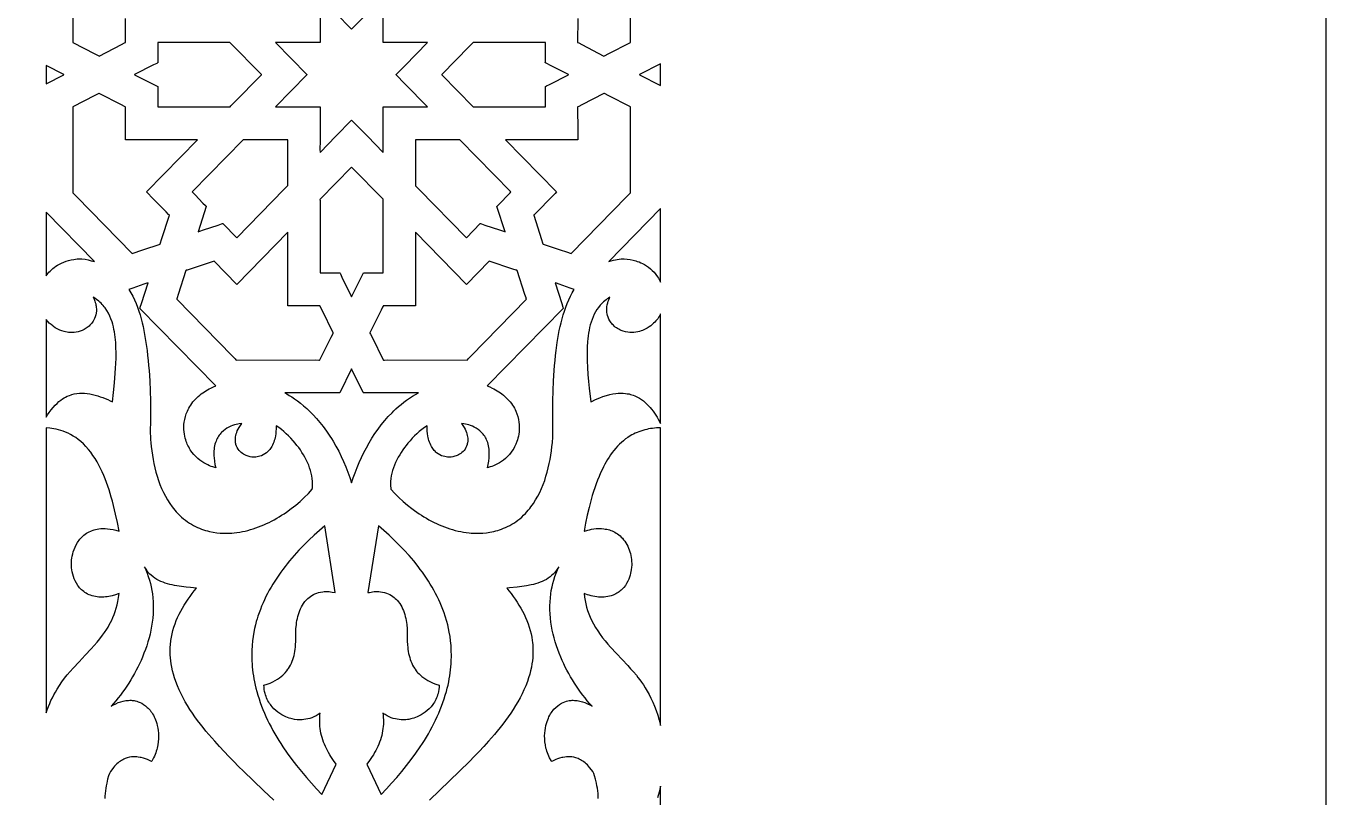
# Model space of a CAD drawing. Extents: x -395 to 395, y -1225 to 1225.
# Drawn here: x 141.1 to 395, y 5.8 to 156.5 of the extents above; entities that cross this region are included whole.
import ezdxf

# ---------------------------------------------------------------- set-up
doc = ezdxf.new("R2010")
doc.units = 0
doc.layers.add('LAYER_1', color=18, linetype='CONTINUOUS')

msp = doc.modelspace()

# ---------------------------------------------------------------- linework, layer by layer
at = {"layer": 'LAYER_1'}
for points in [[(395, 1225), (395, -1225), (-395, -1225), (-395, 1225)], [(180.87, 140.66), (180.93, 140.72), (181.08, 140.87), (181.61, 141.43), (187.03, 146.96), (187.03, 146.99), (180.87, 153.29), (180.79, 153.3), (180.59, 153.3), (179.84, 153.28), (173.32, 153.29), (166.8, 153.28), (166.8, 149.31), (166.75, 149.27), (166.59, 149.19), (165.98, 148.89), (162.25, 146.99), (162.26, 146.98), (162.25, 146.96), (162.25, 146.96), (166.8, 144.66), (166.81, 144.59), (166.81, 144.4), (166.8, 143.7), (166.8, 140.67), (173.83, 140.66)], [(228.71, 140.66), (229.45, 140.67), (242.51, 140.67), (242.51, 141.77), (242.5, 144.65), (242.56, 144.69), (242.72, 144.77), (243.32, 145.06), (247.05, 146.96), (247.04, 146.98), (247.05, 146.99), (247.05, 146.99), (243.75, 148.66), (242.5, 149.3), (242.49, 149.38), (242.5, 149.57), (242.51, 150.31), (242.52, 152.13), (242.52, 152.79), (242.51, 153.28), (228.43, 153.29), (228.37, 153.24), (228.23, 153.1), (227.71, 152.55), (222.28, 146.99), (222.28, 146.96), (228.43, 140.67), (228.51, 140.66)], [(148.43, 146.96), (148.42, 146.97), (148.41, 146.98), (148.42, 146.99), (148.43, 146.99), (145, 148.74), (145, 145.22)], [(265, 149.09), (260.87, 146.99), (260.89, 146.98), (260.89, 146.97), (260.89, 146.96), (260.87, 146.96), (265, 144.86)], [(163.9, 112.74), (167.26, 113.87), (167.29, 113.93), (167.34, 114.1), (167.54, 114.76), (169.06, 119.49), (169.02, 119.55), (168.89, 119.67), (168.41, 120.15), (165.64, 122.98), (164.91, 123.74), (164.61, 124.07), (174.56, 134.24), (160.48, 134.24), (160.47, 134.76), (160.48, 136.01), (160.49, 140.65), (160.44, 140.69), (160.28, 140.77), (159.71, 141.06), (155.34, 143.33), (155.28, 143.31), (155.12, 143.22), (154.51, 142.89), (150.19, 140.66), (150.18, 140.59), (150.18, 140.42), (150.2, 139.75), (150.19, 128.24), (150.18, 125.17), (150.19, 123.88), (150.24, 123.81), (150.38, 123.67), (150.91, 123.15), (161.77, 112.05)], [(258.4, 123.15), (258.92, 123.67), (259.07, 123.81), (259.11, 123.88), (259.12, 128.24), (259.11, 139.75), (259.12, 140.42), (259.12, 140.59), (259.11, 140.66), (254.79, 142.89), (254.19, 143.22), (254.03, 143.31), (253.96, 143.33), (249.6, 141.06), (249.02, 140.77), (248.87, 140.69), (248.81, 140.65), (248.83, 136.01), (248.83, 134.76), (248.82, 134.24), (234.74, 134.24), (244.7, 124.07), (244.4, 123.74), (243.66, 122.98), (240.89, 120.15), (240.41, 119.67), (240.28, 119.55), (240.24, 119.49), (241.76, 114.76), (241.96, 114.1), (242.01, 113.93), (242.05, 113.87), (245.4, 112.74), (246.62, 112.34), (247.53, 112.05)], [(191.48, 124.59), (192.01, 125.11), (192.15, 125.25), (192.19, 125.31), (192.19, 134.24), (188.35, 134.25), (184.5, 134.24), (183.75, 134.26), (183.55, 134.26), (183.48, 134.25), (173.53, 124.07), (173.69, 123.88), (174.09, 123.46), (175.61, 121.89), (176.09, 121.4), (176.22, 121.27), (176.26, 121.21), (174.67, 116.27), (174.99, 116.37), (175.75, 116.62), (178.6, 117.59), (179.26, 117.83), (179.44, 117.89), (179.51, 117.9), (182.23, 115.11), (182.24, 115.11)], [(227.07, 115.11), (229.79, 117.9), (229.86, 117.89), (230.04, 117.83), (230.7, 117.59), (233.55, 116.62), (234.31, 116.37), (234.64, 116.27), (233.04, 121.21), (233.08, 121.27), (233.21, 121.4), (233.69, 121.89), (235.21, 123.46), (235.61, 123.88), (235.77, 124.07), (225.83, 134.25), (225.75, 134.26), (225.55, 134.26), (224.8, 134.24), (220.96, 134.25), (217.12, 134.24), (217.11, 125.31), (217.16, 125.25), (217.3, 125.11), (217.82, 124.59), (227.07, 115.11)], [(205.29, 104.86), (206.95, 108.23), (206.95, 108.23), (210.81, 108.23), (210.82, 109.4), (210.82, 112.19), (210.81, 122.62), (210.8, 122.64), (204.65, 128.93), (198.49, 122.64), (198.48, 122.56), (198.49, 122.36), (198.5, 121.59), (198.5, 108.23), (199.56, 108.23), (202.35, 108.24), (202.39, 108.18), (202.47, 108.02), (202.76, 107.4), (204.65, 103.58)], [(145.16, 107.89), (145.34, 108.12), (145.54, 108.36), (145.76, 108.59), (146.01, 108.83), (146.28, 109.07), (146.57, 109.3), (146.89, 109.53), (147.23, 109.75), (147.6, 109.95), (147.99, 110.15), (148.42, 110.33), (148.87, 110.5), (149.35, 110.64), (149.87, 110.77), (150.41, 110.87), (151.06, 110.95), (151.54, 111), (151.98, 111), (152.59, 110.89), (153.2, 110.77), (153.8, 110.62), (154.4, 110.45), (145, 120.08), (145, 107.67)], [(265, 120.79), (265, 120.79), (254.91, 110.45), (255.37, 110.59), (255.84, 110.71), (256.92, 110.94), (257.33, 111), (257.91, 110.98), (258.49, 110.92), (259.07, 110.84), (259.64, 110.72), (260.17, 110.58), (260.47, 110.48), (260.8, 110.36), (261.15, 110.21), (261.51, 110.04), (261.89, 109.84), (262.27, 109.61), (262.65, 109.35), (263.03, 109.05), (263.4, 108.72), (263.76, 108.35), (264.11, 107.93), (264.43, 107.48), (264.58, 107.23), (264.73, 106.97), (264.87, 106.71), (265, 106.42)], [(198.48, 91.21), (200.65, 95.64), (200.97, 96.28), (201.06, 96.45), (201.08, 96.52), (198.88, 100.95), (198.59, 101.56), (198.52, 101.72), (198.48, 101.77), (192.19, 101.77), (192.19, 101.77), (192.17, 102.94), (192.18, 105.73), (192.19, 116.18), (182.23, 105.97), (182.23, 105.97), (177.79, 110.54), (173.15, 108.99), (172.51, 108.79), (172.34, 108.74), (172.28, 108.71), (170.8, 104), (170.58, 103.34), (170.52, 103.16), (170.51, 103.09), (181.37, 91.95), (181.89, 91.4), (182.03, 91.25), (182.1, 91.2), (197.55, 91.21), (198.23, 91.2), (198.41, 91.19)], [(211.07, 91.2), (211.75, 91.21), (227.21, 91.2), (227.27, 91.25), (227.41, 91.4), (227.93, 91.95), (238.79, 103.09), (238.78, 103.16), (238.73, 103.34), (238.5, 104), (237.02, 108.71), (236.96, 108.74), (236.79, 108.79), (236.16, 108.99), (231.51, 110.54), (227.07, 105.97), (227.07, 105.97), (217.12, 116.18), (217.13, 105.73), (217.13, 102.94), (217.12, 101.77), (217.12, 101.77), (210.83, 101.77), (210.79, 101.72), (210.71, 101.56), (210.42, 100.95), (208.22, 96.52), (208.24, 96.45), (208.33, 96.28), (208.65, 95.64), (210.82, 91.21), (210.89, 91.19)], [(180.79, 57.34), (181.28, 57.37), (181.71, 57.41), (182.25, 57.47), (182.79, 57.56), (183.32, 57.65), (183.86, 57.77), (184.39, 57.9), (184.92, 58.04), (185.45, 58.2), (185.97, 58.38), (186.5, 58.57), (187.01, 58.77), (187.53, 58.99), (188.04, 59.22), (188.54, 59.46), (189.04, 59.71), (189.54, 59.98), (190.03, 60.26), (190.52, 60.54), (190.99, 60.84), (191.47, 61.15), (191.94, 61.47), (192.85, 62.14), (193.74, 62.84), (194.59, 63.57), (195.42, 64.33), (196.21, 65.12), (196.96, 65.93), (196.98, 66.01), (197, 66.2), (197.03, 66.51), (197.04, 66.93), (197.03, 67.47), (196.98, 68.02), (196.9, 68.56), (196.78, 69.09), (196.64, 69.63), (196.46, 70.15), (196.27, 70.67), (196.04, 71.19), (195.8, 71.69), (195.53, 72.19), (195.25, 72.68), (194.95, 73.15), (194.64, 73.62), (194.32, 74.07), (193.98, 74.51), (193.64, 74.93), (193.23, 75.42), (192.8, 75.89), (192.36, 76.35), (191.9, 76.79), (191.43, 77.21), (190.94, 77.61), (190.43, 77.99), (189.91, 78.34), (189.89, 77.69), (189.88, 77.27), (189.84, 76.81), (189.77, 76.3), (189.72, 76.03), (189.65, 75.75), (189.56, 75.46), (189.46, 75.17), (189.34, 74.86), (189.19, 74.56), (189.06, 74.32), (188.93, 74.09), (188.79, 73.89), (188.65, 73.69), (188.5, 73.52), (188.34, 73.35), (188.03, 73.07), (187.71, 72.84), (187.39, 72.65), (187.07, 72.5), (186.75, 72.39), (186.46, 72.31), (186.18, 72.26), (185.92, 72.23), (185.7, 72.21), (185.36, 72.22), (185.19, 72.23), (184.87, 72.28), (184.48, 72.39), (184.26, 72.46), (184.03, 72.55), (183.79, 72.67), (183.56, 72.8), (183.33, 72.95), (183.1, 73.12), (182.88, 73.32), (182.68, 73.54), (182.49, 73.79), (182.33, 74.07), (182.18, 74.38), (182.07, 74.71), (182.04, 74.81), (182, 75.02), (181.96, 75.33), (181.95, 75.51), (181.95, 75.72), (181.97, 75.95), (182, 76.2), (182.05, 76.46), (182.12, 76.75), (182.21, 77.04), (182.33, 77.36), (182.48, 77.68), (182.66, 78.02), (182.92, 78.41), (183.19, 78.8), (182.7, 78.74), (182.41, 78.68), (182.1, 78.61), (181.76, 78.51), (181.41, 78.4), (181.05, 78.25), (180.68, 78.08), (180.31, 77.88), (179.95, 77.64), (179.6, 77.36), (179.26, 77.05), (179.1, 76.88), (178.95, 76.7), (178.8, 76.51), (178.66, 76.3), (178.52, 76.08), (178.4, 75.86), (178.28, 75.62), (178.17, 75.36), (178.06, 75.06), (177.97, 74.74), (177.9, 74.42), (177.84, 74.1), (177.79, 73.77), (177.76, 73.44), (177.75, 73.11), (177.75, 72.77), (177.76, 72.44), (177.78, 72.1), (177.86, 71.43), (177.97, 70.77), (178.12, 70.13), (177.57, 70.29), (177.25, 70.4), (176.91, 70.54), (176.54, 70.7), (176.17, 70.89), (175.78, 71.11), (175.38, 71.36), (174.99, 71.65), (174.59, 71.97), (174.21, 72.33), (173.83, 72.73), (173.47, 73.17), (173.3, 73.41), (173.14, 73.66), (172.98, 73.92), (172.83, 74.2), (172.68, 74.48), (172.55, 74.78), (172.45, 75.02), (172.35, 75.3), (172.25, 75.61), (172.15, 75.95), (172.07, 76.33), (172, 76.73), (171.94, 77.16), (171.9, 77.61), (171.89, 78.08), (171.91, 78.57), (171.96, 79.08), (172.05, 79.6), (172.18, 80.13), (172.35, 80.67), (172.57, 81.22), (172.7, 81.5), (172.84, 81.77), (173.03, 82.09), (173.23, 82.4), (173.44, 82.71), (173.67, 83), (173.91, 83.28), (174.16, 83.56), (174.43, 83.82), (174.7, 84.08), (174.99, 84.32), (175.28, 84.56), (175.58, 84.78), (175.89, 84.99), (176.2, 85.19), (176.52, 85.38), (176.85, 85.55), (177.17, 85.71), (177.66, 85.94), (178.16, 86.14), (163.31, 101.3), (163.32, 101.37), (163.38, 101.55), (163.61, 102.23), (164.9, 106.26), (164.66, 106.19), (164.08, 106), (161.94, 105.27), (161.17, 105.01), (161.56, 104.34), (161.91, 103.65), (162.24, 102.94), (162.54, 102.23), (162.82, 101.5), (163.08, 100.76), (163.32, 100.01), (163.53, 99.25), (163.73, 98.49), (163.91, 97.72), (164.08, 96.95), (164.23, 96.17), (164.36, 95.39), (164.48, 94.62), (164.7, 93.06), (164.81, 92.08), (164.92, 91.1), (165.01, 90.12), (165.09, 89.13), (165.21, 87.16), (165.29, 85.19), (165.34, 83.21), (165.35, 81.23), (165.34, 79.25), (165.31, 77.28), (165.31, 76.96), (165.34, 76.21), (165.38, 75.67), (165.44, 75.03), (165.51, 74.28), (165.62, 73.42), (165.73, 72.6), (165.87, 71.77), (166.04, 70.94), (166.22, 70.11), (166.43, 69.29), (166.67, 68.47), (166.93, 67.66), (167.22, 66.86), (167.54, 66.08), (167.9, 65.31), (168.28, 64.57), (168.69, 63.84), (169.13, 63.15), (169.61, 62.47), (169.87, 62.15), (170.13, 61.83), (170.4, 61.52), (170.68, 61.22), (171.05, 60.85), (171.43, 60.5), (171.81, 60.18), (172.2, 59.87), (172.59, 59.59), (172.98, 59.33), (173.37, 59.09), (173.77, 58.87), (174.16, 58.66), (174.55, 58.48), (174.95, 58.31), (175.34, 58.16), (175.73, 58.02), (176.12, 57.9), (176.5, 57.79), (176.87, 57.7), (177.61, 57.54), (178.32, 57.44), (179, 57.37), (179.64, 57.34), (180.24, 57.33)], [(229.66, 57.34), (230.3, 57.37), (230.98, 57.44), (231.69, 57.54), (232.43, 57.7), (232.81, 57.79), (233.19, 57.9), (233.57, 58.02), (233.96, 58.16), (234.35, 58.31), (234.75, 58.48), (235.14, 58.66), (235.54, 58.87), (235.93, 59.09), (236.33, 59.33), (236.72, 59.59), (237.11, 59.87), (237.49, 60.18), (237.88, 60.5), (238.25, 60.85), (238.63, 61.22), (238.9, 61.52), (239.17, 61.83), (239.44, 62.15), (239.69, 62.47), (240.17, 63.15), (240.61, 63.84), (241.03, 64.57), (241.41, 65.31), (241.76, 66.08), (242.08, 66.86), (242.37, 67.66), (242.63, 68.47), (242.87, 69.29), (243.08, 70.11), (243.27, 70.94), (243.43, 71.77), (243.57, 72.6), (243.69, 73.42), (243.79, 74.28), (243.87, 75.03), (243.96, 76.21), (243.99, 76.96), (243.99, 77.28), (243.96, 79.25), (243.95, 81.23), (243.96, 83.21), (244.01, 85.19), (244.09, 87.16), (244.22, 89.13), (244.29, 90.12), (244.39, 91.1), (244.49, 92.08), (244.61, 93.06), (244.82, 94.62), (244.94, 95.39), (245.08, 96.17), (245.23, 96.95), (245.39, 97.72), (245.57, 98.49), (245.77, 99.25), (245.98, 100.01), (246.22, 100.76), (246.48, 101.5), (246.76, 102.23), (247.06, 102.94), (247.39, 103.65), (247.75, 104.34), (248.13, 105.01), (247.36, 105.27), (245.22, 106), (244.65, 106.19), (244.4, 106.26), (245.7, 102.23), (245.92, 101.55), (245.98, 101.37), (246, 101.3), (231.14, 86.14), (231.64, 85.94), (232.13, 85.71), (232.46, 85.55), (232.78, 85.38), (233.1, 85.19), (233.41, 84.99), (233.72, 84.78), (234.02, 84.56), (234.32, 84.32), (234.6, 84.08), (234.88, 83.82), (235.14, 83.56), (235.39, 83.28), (235.63, 83), (235.86, 82.71), (236.08, 82.4), (236.27, 82.09), (236.46, 81.77), (236.6, 81.5), (236.73, 81.22), (236.95, 80.67), (237.12, 80.13), (237.25, 79.6), (237.34, 79.08), (237.39, 78.57), (237.41, 78.08), (237.4, 77.61), (237.36, 77.16), (237.31, 76.73), (237.23, 76.33), (237.15, 75.95), (237.05, 75.61), (236.95, 75.3), (236.76, 74.78), (236.62, 74.48), (236.48, 74.2), (236.32, 73.92), (236.16, 73.66), (235.83, 73.17), (235.47, 72.73), (235.1, 72.33), (234.71, 71.97), (234.32, 71.65), (233.92, 71.36), (233.53, 71.11), (233.14, 70.89), (232.76, 70.7), (232.4, 70.54), (232.05, 70.4), (231.73, 70.29), (231.18, 70.13), (231.33, 70.77), (231.44, 71.43), (231.52, 72.1), (231.54, 72.44), (231.55, 72.77), (231.55, 73.11), (231.54, 73.44), (231.51, 73.77), (231.47, 74.1), (231.41, 74.42), (231.33, 74.74), (231.24, 75.06), (231.13, 75.36), (231.02, 75.62), (230.91, 75.86), (230.78, 76.08), (230.65, 76.3), (230.5, 76.51), (230.36, 76.7), (230.04, 77.05), (229.7, 77.36), (229.35, 77.64), (228.99, 77.88), (228.63, 78.08), (228.26, 78.25), (227.9, 78.4), (227.54, 78.51), (227.21, 78.61), (226.89, 78.68), (226.6, 78.74), (226.11, 78.8), (226.38, 78.41), (226.51, 78.22), (226.64, 78.02), (226.82, 77.68), (226.97, 77.36), (227.09, 77.04), (227.19, 76.75), (227.26, 76.46), (227.3, 76.2), (227.33, 75.95), (227.35, 75.72), (227.34, 75.33), (227.31, 75.02), (227.26, 74.81), (227.24, 74.71), (227.12, 74.38), (226.98, 74.07), (226.81, 73.79), (226.62, 73.54), (226.42, 73.32), (226.2, 73.12), (225.98, 72.95), (225.74, 72.8), (225.51, 72.67), (225.28, 72.55), (225.05, 72.46), (224.83, 72.39), (224.43, 72.28), (224.11, 72.23), (223.95, 72.22), (223.61, 72.21), (223.38, 72.23), (223.13, 72.26), (222.85, 72.31), (222.55, 72.39), (222.24, 72.5), (221.92, 72.65), (221.59, 72.84), (221.27, 73.07), (221.11, 73.21), (220.96, 73.35), (220.81, 73.52), (220.66, 73.69), (220.51, 73.89), (220.37, 74.09), (220.24, 74.32), (220.11, 74.56), (219.97, 74.86), (219.84, 75.17), (219.74, 75.46), (219.66, 75.75), (219.59, 76.03), (219.53, 76.3), (219.46, 76.81), (219.42, 77.27), (219.41, 77.69), (219.4, 78.04), (219.39, 78.34), (218.87, 77.99), (218.36, 77.61), (217.87, 77.21), (217.4, 76.79), (216.94, 76.35), (216.5, 75.89), (216.07, 75.42), (215.66, 74.93), (215.32, 74.51), (214.99, 74.07), (214.66, 73.62), (214.35, 73.15), (214.05, 72.68), (213.77, 72.19), (213.51, 71.69), (213.26, 71.19), (213.04, 70.67), (212.84, 70.15), (212.67, 69.63), (212.52, 69.09), (212.41, 68.56), (212.32, 68.02), (212.28, 67.47), (212.26, 66.93), (212.28, 66.51), (212.3, 66.2), (212.32, 66.01), (212.34, 65.93), (213.1, 65.12), (213.89, 64.33), (214.71, 63.57), (215.57, 62.84), (216.45, 62.14), (216.91, 61.8), (217.37, 61.47), (217.83, 61.15), (218.31, 60.84), (218.79, 60.54), (219.27, 60.26), (219.76, 59.98), (220.26, 59.71), (220.76, 59.46), (221.27, 59.22), (221.78, 58.99), (222.29, 58.77), (222.81, 58.57), (223.33, 58.38), (223.85, 58.2), (224.38, 58.04), (224.91, 57.9), (225.44, 57.77), (225.98, 57.65), (226.52, 57.56), (227.05, 57.47), (227.59, 57.41), (228.02, 57.37), (228.52, 57.34), (229.06, 57.33)], [(145.28, 80.5), (145.57, 80.95), (145.96, 81.47), (146.35, 81.94), (146.73, 82.36), (147.11, 82.73), (147.47, 83.06), (147.83, 83.34), (148.17, 83.58), (148.49, 83.79), (148.79, 83.96), (149.06, 84.1), (149.53, 84.29), (149.85, 84.4), (150, 84.45), (150.49, 84.57), (150.99, 84.65), (151.49, 84.7), (152, 84.71), (152.5, 84.69), (153.02, 84.64), (153.53, 84.57), (154.04, 84.47), (154.55, 84.34), (155.05, 84.2), (155.55, 84.03), (156.05, 83.85), (156.53, 83.66), (157.01, 83.45), (157.48, 83.23), (157.94, 83.01), (158.15, 84.88), (158.34, 86.76), (158.5, 88.64), (158.56, 89.58), (158.6, 90.53), (158.64, 91.55), (158.65, 92.58), (158.63, 93.62), (158.58, 94.65), (158.54, 95.16), (158.48, 95.67), (158.42, 96.18), (158.34, 96.69), (158.24, 97.19), (158.13, 97.69), (158, 98.18), (157.85, 98.67), (157.65, 99.24), (157.41, 99.8), (157.14, 100.34), (156.84, 100.87), (156.5, 101.37), (156.31, 101.61), (156.12, 101.84), (155.92, 102.07), (155.72, 102.28), (155.5, 102.49), (155.28, 102.68), (154.83, 103.04), (154.5, 103.28), (154.27, 103.42), (154.17, 103.46), (154.35, 103.1), (154.5, 102.72), (154.58, 102.45), (154.66, 102.2), (154.71, 101.94), (154.75, 101.7), (154.78, 101.46), (154.8, 101.23), (154.8, 100.79), (154.75, 100.38), (154.67, 100), (154.57, 99.65), (154.44, 99.34), (154.31, 99.05), (154.16, 98.8), (154.02, 98.58), (153.88, 98.39), (153.65, 98.13), (153.54, 98.01), (153.36, 97.84), (153.17, 97.68), (152.98, 97.53), (152.79, 97.4), (152.4, 97.17), (152.01, 96.98), (151.61, 96.83), (151.22, 96.72), (150.83, 96.65), (150.44, 96.6), (150.07, 96.58), (149.72, 96.58), (149.38, 96.61), (149.06, 96.64), (148.77, 96.69), (148.51, 96.75), (148.07, 96.88), (147.65, 97.04), (147.29, 97.2), (146.99, 97.36), (146.75, 97.51), (146.43, 97.75), (146.3, 97.86), (145.94, 98.12), (145.6, 98.41), (145.29, 98.74), (145, 99.09), (145, 80.05)], [(265, 100.23), (264.96, 100.13), (264.86, 99.92), (264.69, 99.62), (264.45, 99.25), (264.29, 99.05), (264.11, 98.83), (263.9, 98.61), (263.66, 98.37), (263.39, 98.14), (263.09, 97.9), (262.76, 97.66), (262.39, 97.42), (261.99, 97.21), (261.75, 97.1), (261.49, 96.98), (261.19, 96.88), (260.87, 96.78), (260.54, 96.7), (260.18, 96.63), (259.8, 96.59), (259.41, 96.57), (259.01, 96.58), (258.59, 96.62), (258.17, 96.7), (257.73, 96.82), (257.29, 96.99), (257.07, 97.09), (256.85, 97.21), (256.61, 97.35), (256.38, 97.5), (256.17, 97.65), (255.97, 97.81), (255.79, 97.98), (255.63, 98.15), (255.48, 98.32), (255.34, 98.49), (255.1, 98.84), (254.92, 99.2), (254.77, 99.55), (254.66, 99.88), (254.59, 100.21), (254.54, 100.51), (254.51, 100.79), (254.5, 101.03), (254.51, 101.4), (254.53, 101.58), (254.6, 102.01), (254.69, 102.39), (254.79, 102.7), (254.89, 102.96), (255.06, 103.32), (255.13, 103.46), (254.87, 103.3), (254.61, 103.13), (254.36, 102.95), (254.12, 102.76), (253.88, 102.56), (253.65, 102.35), (253.43, 102.13), (253.22, 101.9), (252.89, 101.49), (252.58, 101.06), (252.3, 100.61), (252.05, 100.14), (251.83, 99.65), (251.63, 99.14), (251.45, 98.62), (251.29, 98.1), (251.16, 97.56), (251.04, 97.02), (250.95, 96.47), (250.87, 95.92), (250.8, 95.37), (250.75, 94.82), (250.69, 93.74), (250.67, 93.07), (250.66, 92.4), (250.67, 91.05), (250.73, 89.71), (250.81, 88.37), (250.93, 87.02), (251.06, 85.68), (251.37, 83.01), (251.37, 83), (251.61, 83.12), (252.19, 83.42), (252.61, 83.61), (253.13, 83.82), (253.74, 84.04), (254.44, 84.27), (255.08, 84.43), (255.67, 84.56), (256.24, 84.64), (256.76, 84.69), (257.26, 84.71), (257.71, 84.7), (258.13, 84.67), (258.51, 84.62), (258.86, 84.56), (259.16, 84.49), (259.65, 84.34), (259.97, 84.22), (260.12, 84.15), (260.53, 83.95), (260.91, 83.73), (261.29, 83.48), (261.65, 83.21), (262, 82.91), (262.34, 82.6), (262.66, 82.27), (262.97, 81.92), (263.26, 81.56), (263.55, 81.18), (263.82, 80.8), (264.08, 80.41), (264.33, 80.01), (264.56, 79.61), (265, 78.8)], [(204.65, 67.16), (204.98, 68.16), (205.34, 69.17), (205.73, 70.17), (206.14, 71.16), (206.58, 72.13), (207.05, 73.1), (207.55, 74.05), (208.07, 74.99), (208.62, 75.91), (209.21, 76.81), (209.82, 77.68), (210.45, 78.53), (211.12, 79.35), (211.82, 80.14), (212.55, 80.9), (212.92, 81.27), (213.3, 81.63), (213.81, 82.08), (214.33, 82.52), (214.86, 82.94), (215.41, 83.35), (215.97, 83.74), (216.53, 84.11), (217.11, 84.46), (217.7, 84.8), (206.95, 84.79), (206.91, 84.85), (206.83, 85.02), (206.52, 85.66), (204.65, 89.45), (202.36, 84.8), (202.29, 84.78), (202.12, 84.79), (201.47, 84.8), (191.6, 84.8), (192.02, 84.56), (192.49, 84.28), (192.98, 83.97), (193.51, 83.61), (194.07, 83.21), (194.65, 82.76), (195.26, 82.26), (195.88, 81.72), (196.52, 81.12), (197.16, 80.47), (197.81, 79.76), (198.47, 79), (199.13, 78.17), (199.78, 77.29), (200.42, 76.34), (200.74, 75.84), (201.05, 75.33), (201.6, 74.36), (202.13, 73.37), (202.62, 72.37), (203.08, 71.35), (203.52, 70.32), (203.92, 69.27), (204.3, 68.22), (204.65, 67.16)], [(145.21, 22.84), (145.44, 23.44), (145.68, 24.02), (145.93, 24.61), (146.21, 25.18), (146.49, 25.75), (146.79, 26.3), (147.11, 26.85), (147.57, 27.58), (148.06, 28.29), (148.57, 28.98), (149.11, 29.65), (149.67, 30.3), (150.24, 30.95), (151.41, 32.21), (152.6, 33.47), (153.78, 34.73), (154.36, 35.38), (154.92, 36.03), (155.46, 36.7), (155.99, 37.39), (156.38, 37.93), (156.83, 38.61), (157.07, 39), (157.32, 39.42), (157.56, 39.87), (157.81, 40.36), (158.04, 40.88), (158.27, 41.44), (158.48, 42.03), (158.68, 42.66), (158.86, 43.32), (159.01, 44.02), (159.14, 44.76), (159.24, 45.54), (159.04, 45.46), (158.52, 45.29), (157.89, 45.11), (157.57, 45.04), (157.24, 44.97), (156.91, 44.92), (156.58, 44.88), (156.24, 44.86), (155.91, 44.84), (155.58, 44.85), (155.25, 44.86), (154.92, 44.9), (154.6, 44.94), (154.28, 45.01), (153.96, 45.09), (153.66, 45.2), (153.36, 45.32), (153.07, 45.45), (152.81, 45.6), (152.56, 45.76), (152.32, 45.93), (152.1, 46.11), (151.89, 46.29), (151.69, 46.49), (151.51, 46.69), (151.34, 46.89), (151.19, 47.11), (150.91, 47.55), (150.67, 48), (150.47, 48.45), (150.31, 48.91), (150.19, 49.35), (150.09, 49.79), (150.02, 50.2), (149.97, 50.59), (149.94, 50.94), (149.93, 51.53), (149.94, 51.8), (149.97, 52.13), (150.02, 52.48), (150.08, 52.87), (150.18, 53.29), (150.29, 53.72), (150.44, 54.17), (150.63, 54.63), (150.85, 55.08), (151.11, 55.53), (151.25, 55.75), (151.41, 55.97), (151.58, 56.18), (151.76, 56.39), (151.96, 56.59), (152.16, 56.78), (152.38, 56.97), (152.61, 57.15), (152.86, 57.32), (153.12, 57.48), (153.4, 57.62), (153.69, 57.76), (153.84, 57.83), (154.16, 57.94), (154.38, 58.01), (154.64, 58.08), (154.94, 58.14), (155.27, 58.19), (155.65, 58.23), (156.06, 58.25), (156.5, 58.25), (156.98, 58.22), (157.5, 58.15), (158.05, 58.06), (158.63, 57.92), (159.24, 57.73), (159.24, 57.73), (158.92, 59.41), (158.56, 61.09), (158.37, 61.92), (158.16, 62.75), (157.94, 63.58), (157.71, 64.4), (157.5, 65.11), (157.28, 65.82), (157.04, 66.53), (156.79, 67.23), (156.52, 67.94), (156.24, 68.63), (155.94, 69.32), (155.62, 70), (155.28, 70.66), (154.92, 71.32), (154.54, 71.95), (154.13, 72.56), (153.7, 73.16), (153.25, 73.73), (152.76, 74.28), (152.25, 74.8), (151.76, 75.25), (151.27, 75.65), (150.77, 76.02), (150.27, 76.34), (149.77, 76.62), (149.27, 76.87), (148.79, 77.08), (148.3, 77.27), (147.83, 77.42), (147.37, 77.55), (146.93, 77.66), (146.5, 77.74), (146.09, 77.81), (145.7, 77.86), (145, 77.92), (145, 22.24)], [(265, 77.94), (264.61, 77.93), (264.23, 77.91), (263.84, 77.88), (263.45, 77.84), (263.06, 77.78), (262.68, 77.72), (262.3, 77.64), (261.91, 77.55), (261.54, 77.44), (261.16, 77.32), (260.79, 77.19), (260.43, 77.05), (260.07, 76.9), (259.72, 76.73), (259.38, 76.55), (259.05, 76.35), (258.61, 76.07), (258.18, 75.76), (257.77, 75.43), (257.37, 75.09), (256.98, 74.72), (256.61, 74.34), (256.25, 73.94), (255.91, 73.52), (255.58, 73.1), (255.26, 72.66), (254.96, 72.21), (254.67, 71.76), (254.39, 71.29), (254.13, 70.83), (253.87, 70.35), (253.64, 69.88), (253.3, 69.16), (252.99, 68.44), (252.69, 67.71), (252.41, 66.97), (252.15, 66.22), (251.9, 65.47), (251.67, 64.71), (251.45, 63.94), (251.24, 63.17), (251.04, 62.4), (250.68, 60.85), (250.36, 59.29), (250.07, 57.73), (250.17, 57.77), (250.77, 57.94), (251.13, 58.03), (251.54, 58.11), (251.97, 58.18), (252.44, 58.23), (252.93, 58.25), (253.44, 58.24), (253.96, 58.2), (254.22, 58.16), (254.49, 58.11), (254.75, 58.05), (255.02, 57.97), (255.29, 57.89), (255.55, 57.78), (255.82, 57.67), (256.08, 57.53), (256.34, 57.38), (256.59, 57.21), (256.84, 57.03), (257.09, 56.82), (257.33, 56.6), (257.56, 56.35), (257.8, 56.07), (258.02, 55.77), (258.23, 55.46), (258.42, 55.14), (258.59, 54.8), (258.75, 54.45), (258.88, 54.09), (259.01, 53.72), (259.11, 53.35), (259.2, 52.97), (259.27, 52.6), (259.32, 52.21), (259.35, 51.83), (259.37, 51.45), (259.37, 51.08), (259.35, 50.7), (259.29, 50.17), (259.23, 49.85), (259.16, 49.5), (259.06, 49.13), (258.93, 48.74), (258.78, 48.34), (258.6, 47.94), (258.38, 47.54), (258.13, 47.14), (257.84, 46.76), (257.68, 46.57), (257.51, 46.39), (257.33, 46.22), (257.13, 46.05), (256.93, 45.89), (256.71, 45.74), (256.49, 45.6), (256.24, 45.46), (255.99, 45.34), (255.72, 45.22), (255.39, 45.11), (255.05, 45.01), (254.7, 44.94), (254.34, 44.89), (253.99, 44.85), (253.62, 44.84), (253.26, 44.85), (252.9, 44.87), (252.53, 44.91), (252.17, 44.96), (251.81, 45.03), (251.45, 45.11), (251.09, 45.2), (250.74, 45.3), (250.07, 45.54), (250.06, 45.53), (250.15, 44.86), (250.26, 44.19), (250.4, 43.53), (250.57, 42.87), (250.76, 42.22), (250.99, 41.58), (251.24, 40.95), (251.52, 40.34), (251.89, 39.61), (252.3, 38.91), (252.73, 38.23), (253.2, 37.57), (253.68, 36.92), (254.19, 36.29), (254.72, 35.66), (255.26, 35.05), (256.37, 33.85), (257.49, 32.66), (258.61, 31.46), (259.16, 30.86), (259.7, 30.25), (260.28, 29.56), (260.6, 29.15), (260.94, 28.71), (261.29, 28.22), (261.66, 27.68), (262.03, 27.1), (262.4, 26.48), (262.77, 25.81), (263.13, 25.09), (263.49, 24.33), (263.83, 23.52), (264.16, 22.66), (264.46, 21.74), (264.75, 20.78), (265, 19.77)], [(201.67, 12.18), (201.13, 12.9), (200.87, 13.28), (200.62, 13.66), (200.38, 14.05), (200.15, 14.45), (199.93, 14.85), (199.73, 15.26), (199.53, 15.67), (199.35, 16.09), (199.18, 16.52), (199.03, 16.95), (198.89, 17.38), (198.77, 17.82), (198.67, 18.26), (198.58, 18.71), (198.52, 19.14), (198.47, 19.57), (198.44, 20.01), (198.43, 20.44), (198.43, 20.88), (198.45, 21.32), (198.48, 21.75), (198.53, 22.19), (198.12, 21.9), (197.71, 21.66), (197.3, 21.45), (196.9, 21.28), (196.5, 21.14), (196.11, 21.04), (195.72, 20.96), (195.35, 20.91), (194.99, 20.87), (194.65, 20.86), (194.33, 20.87), (194.03, 20.88), (193.49, 20.95), (193.05, 21.03), (192.79, 21.1), (192.49, 21.19), (192.16, 21.31), (191.81, 21.46), (191.44, 21.63), (191.05, 21.84), (190.65, 22.08), (190.26, 22.36), (189.87, 22.67), (189.49, 23.02), (189.12, 23.41), (188.95, 23.63), (188.78, 23.85), (188.62, 24.08), (188.47, 24.32), (188.32, 24.58), (188.18, 24.85), (188.06, 25.13), (187.94, 25.42), (187.84, 25.72), (187.75, 26.04), (187.66, 26.43), (187.59, 26.82), (187.55, 27.22), (187.53, 27.62), (188.16, 27.82), (188.74, 28.05), (189.27, 28.29), (189.74, 28.54), (190.17, 28.8), (190.56, 29.06), (190.9, 29.33), (191.2, 29.58), (191.46, 29.82), (191.69, 30.05), (192.03, 30.45), (192.23, 30.74), (192.33, 30.89), (192.54, 31.22), (192.73, 31.57), (192.9, 31.93), (193.05, 32.3), (193.19, 32.67), (193.31, 33.06), (193.41, 33.45), (193.5, 33.85), (193.58, 34.25), (193.64, 34.65), (193.69, 35.06), (193.72, 35.47), (193.76, 36.28), (193.76, 37.08), (193.76, 37.88), (193.79, 38.68), (193.86, 39.49), (193.92, 39.89), (193.98, 40.29), (194.06, 40.68), (194.15, 41.07), (194.26, 41.46), (194.38, 41.84), (194.52, 42.21), (194.68, 42.57), (194.86, 42.92), (195.05, 43.26), (195.26, 43.58), (195.54, 43.96), (195.71, 44.16), (195.9, 44.36), (196.12, 44.57), (196.35, 44.77), (196.6, 44.97), (196.88, 45.15), (197.18, 45.33), (197.5, 45.49), (197.84, 45.63), (198.21, 45.75), (198.6, 45.84), (199.02, 45.91), (199.32, 45.94), (199.63, 45.95), (199.94, 45.94), (200.24, 45.92), (200.55, 45.89), (200.85, 45.84), (201.45, 45.72), (199.4, 58.79), (198.36, 57.89), (197.34, 56.96), (196.33, 56.01), (195.34, 55.03), (194.37, 54.02), (193.43, 52.98), (192.53, 51.91), (192.08, 51.37), (191.65, 50.82), (191.23, 50.27), (190.82, 49.7), (190.41, 49.13), (190.02, 48.56), (189.64, 47.98), (189.28, 47.39), (188.92, 46.79), (188.58, 46.19), (188.25, 45.58), (187.93, 44.97), (187.63, 44.35), (187.35, 43.72), (187.08, 43.08), (186.83, 42.44), (186.59, 41.8), (186.37, 41.15), (186.21, 40.63), (186.04, 40.05), (185.87, 39.42), (185.71, 38.72), (185.56, 37.97), (185.43, 37.16), (185.31, 36.29), (185.23, 35.38), (185.17, 34.41), (185.15, 33.39), (185.16, 32.87), (185.18, 32.33), (185.21, 31.78), (185.25, 31.23), (185.31, 30.66), (185.38, 30.08), (185.47, 29.48), (185.57, 28.88), (185.68, 28.27), (185.82, 27.65), (185.97, 27.02), (186.14, 26.38), (186.34, 25.67), (186.57, 24.96), (186.81, 24.25), (187.07, 23.55), (187.34, 22.85), (187.63, 22.17), (187.93, 21.48), (188.25, 20.8), (188.58, 20.13), (188.93, 19.46), (189.28, 18.8), (189.65, 18.15), (190.03, 17.5), (190.42, 16.85), (190.83, 16.22), (191.24, 15.58), (192.1, 14.34), (192.99, 13.11), (193.91, 11.91), (194.86, 10.74), (195.83, 9.59), (196.82, 8.46), (197.83, 7.35), (198.85, 6.27)], [(211.47, 7.35), (212.48, 8.46), (213.47, 9.59), (214.45, 10.74), (215.4, 11.91), (216.32, 13.11), (217.21, 14.34), (218.06, 15.58), (218.48, 16.22), (218.88, 16.85), (219.27, 17.5), (219.65, 18.15), (220.02, 18.8), (220.38, 19.46), (220.72, 20.13), (221.05, 20.8), (221.37, 21.48), (221.67, 22.17), (221.96, 22.85), (222.23, 23.55), (222.49, 24.25), (222.73, 24.96), (222.96, 25.67), (223.17, 26.38), (223.34, 27.02), (223.49, 27.65), (223.62, 28.27), (223.74, 28.88), (223.84, 29.48), (223.92, 30.08), (223.99, 30.66), (224.05, 31.23), (224.09, 31.78), (224.12, 32.33), (224.15, 33.39), (224.13, 34.41), (224.08, 35.38), (223.99, 36.29), (223.88, 37.16), (223.74, 37.97), (223.59, 38.72), (223.43, 39.42), (223.26, 40.05), (222.94, 41.15), (222.72, 41.8), (222.48, 42.44), (222.22, 43.08), (221.95, 43.72), (221.67, 44.35), (221.37, 44.97), (221.05, 45.58), (220.72, 46.19), (220.38, 46.79), (220.03, 47.39), (219.66, 47.98), (219.28, 48.56), (218.89, 49.13), (218.49, 49.7), (218.07, 50.27), (217.65, 50.82), (216.78, 51.91), (215.87, 52.98), (214.93, 54.02), (213.96, 55.03), (212.97, 56.01), (211.97, 56.96), (210.94, 57.89), (209.91, 58.79), (207.85, 45.72), (208.15, 45.78), (208.45, 45.84), (208.75, 45.89), (209.06, 45.92), (209.37, 45.94), (209.67, 45.95), (209.98, 45.94), (210.29, 45.91), (210.7, 45.84), (211.09, 45.75), (211.46, 45.63), (211.8, 45.49), (212.12, 45.33), (212.42, 45.15), (212.7, 44.97), (212.95, 44.77), (213.19, 44.57), (213.4, 44.36), (213.59, 44.16), (213.76, 43.96), (214.05, 43.58), (214.25, 43.26), (214.45, 42.92), (214.62, 42.57), (214.78, 42.21), (214.92, 41.84), (215.04, 41.46), (215.15, 41.07), (215.24, 40.68), (215.32, 40.29), (215.39, 39.89), (215.44, 39.49), (215.51, 38.68), (215.54, 37.88), (215.54, 37.08), (215.54, 36.28), (215.58, 35.47), (215.62, 35.06), (215.66, 34.65), (215.73, 34.25), (215.8, 33.85), (215.89, 33.45), (216, 33.06), (216.12, 32.67), (216.25, 32.3), (216.41, 31.93), (216.58, 31.57), (216.77, 31.22), (216.98, 30.89), (217.07, 30.74), (217.28, 30.45), (217.43, 30.27), (217.62, 30.05), (217.84, 29.82), (218.1, 29.58), (218.4, 29.33), (218.74, 29.06), (219.13, 28.8), (219.56, 28.54), (220.04, 28.29), (220.57, 28.05), (221.14, 27.82), (221.77, 27.62), (221.75, 27.22), (221.71, 26.82), (221.65, 26.43), (221.56, 26.04), (221.46, 25.72), (221.36, 25.42), (221.24, 25.13), (221.12, 24.85), (220.98, 24.58), (220.84, 24.32), (220.68, 24.08), (220.52, 23.85), (220.18, 23.41), (219.81, 23.02), (219.43, 22.67), (219.04, 22.36), (218.65, 22.08), (218.25, 21.84), (217.87, 21.63), (217.49, 21.46), (217.14, 21.31), (216.81, 21.19), (216.51, 21.1), (216.25, 21.03), (215.82, 20.95), (215.56, 20.91), (215.28, 20.88), (214.97, 20.87), (214.65, 20.86), (214.31, 20.87), (213.95, 20.91), (213.58, 20.96), (213.2, 21.04), (212.8, 21.14), (212.4, 21.28), (212, 21.45), (211.59, 21.66), (211.18, 21.9), (210.77, 22.19), (210.82, 21.75), (210.85, 21.32), (210.87, 20.88), (210.87, 20.44), (210.86, 20.01), (210.83, 19.57), (210.78, 19.14), (210.72, 18.71), (210.63, 18.26), (210.53, 17.82), (210.41, 17.38), (210.27, 16.95), (210.12, 16.52), (209.95, 16.09), (209.77, 15.67), (209.58, 15.26), (209.37, 14.85), (209.15, 14.45), (208.92, 14.05), (208.68, 13.66), (208.17, 12.9), (207.63, 12.18), (210.45, 6.27)]]:
    msp.add_lwpolyline(points, close=True, dxfattribs=at)
for points in [[(150.19, 165.72), (150.2, 154.21), (150.18, 153.54), (150.18, 153.36), (150.19, 153.3), (154.51, 151.06), (155.12, 150.73), (155.28, 150.65), (155.34, 150.62), (159.71, 152.9), (160.28, 153.19), (160.44, 153.26), (160.49, 153.3), (160.48, 157.95)], [(248.83, 157.95), (248.81, 153.3), (248.87, 153.26), (249.02, 153.19), (249.6, 152.9), (253.96, 150.62), (254.03, 150.65), (254.19, 150.73), (254.79, 151.06), (259.11, 153.3), (259.12, 153.36), (259.12, 153.54), (259.11, 154.21), (259.12, 165.72)], [(198.49, 159.73), (198.5, 153.28), (198.44, 153.27), (198.25, 153.27), (197.54, 153.28), (191.92, 153.29), (190.42, 153.29), (189.79, 153.28), (192.87, 150.14), (195.94, 146.99), (195.93, 146.98), (195.94, 146.96), (192.87, 143.81), (189.79, 140.67), (190.5, 140.66), (192.18, 140.67), (198.5, 140.68), (198.51, 140.61), (198.51, 140.42), (198.5, 139.7), (198.49, 133.96), (198.48, 132.43), (198.5, 131.78), (201.57, 134.93), (204.65, 138.08), (207.73, 134.93), (210.81, 131.78), (210.81, 134.23), (210.8, 140.67), (210.86, 140.69), (211.05, 140.68), (211.76, 140.67), (217.38, 140.66), (218.88, 140.66), (219.51, 140.67), (219.51, 140.67), (215.04, 145.22), (213.36, 146.96), (213.37, 146.98), (213.36, 146.99), (215.04, 148.73), (219.51, 153.28), (218.99, 153.3), (217.75, 153.3), (213.09, 153.28), (210.81, 153.28), (210.79, 153.34), (210.79, 153.53), (210.81, 154.26), (210.81, 160)], [(210.81, 162.17), (204.65, 155.88), (201.57, 159.03)], [(189.44, 5.18), (187.46, 7.04), (185.5, 8.91), (183.54, 10.8), (182.58, 11.75), (181.62, 12.71), (180.67, 13.68), (179.74, 14.66), (178.82, 15.66), (177.91, 16.67), (176.76, 17.98), (176.2, 18.65), (175.65, 19.33), (175.11, 20.02), (174.57, 20.72), (174.06, 21.43), (173.56, 22.15), (173.07, 22.89), (172.61, 23.63), (172.16, 24.38), (171.74, 25.15), (171.34, 25.93), (170.97, 26.72), (170.63, 27.52), (170.31, 28.33), (170.07, 29.06), (169.85, 29.77), (169.68, 30.46), (169.53, 31.13), (169.42, 31.78), (169.33, 32.4), (169.27, 32.99), (169.24, 33.56), (169.22, 34.1), (169.22, 34.61), (169.23, 35.09), (169.26, 35.54), (169.35, 36.34), (169.45, 37), (169.58, 37.66), (169.75, 38.32), (169.94, 38.97), (170.16, 39.61), (170.4, 40.25), (170.67, 40.88), (170.96, 41.49), (171.27, 42.1), (171.6, 42.7), (171.95, 43.29), (172.32, 43.87), (172.7, 44.44), (173.1, 44.99), (173.51, 45.54), (173.93, 46.07), (174.36, 46.58), (173.79, 46.64), (173.17, 46.7), (172.31, 46.79), (171.41, 46.91), (170.5, 47.05), (170.04, 47.14), (169.59, 47.23), (169.14, 47.34), (168.7, 47.46), (168.26, 47.6), (167.83, 47.75), (167.41, 47.92), (167, 48.11), (166.61, 48.32), (166.23, 48.56), (165.86, 48.82), (165.51, 49.11), (165.24, 49.36), (165.01, 49.61), (164.81, 49.86), (164.64, 50.09), (164.37, 50.49), (164.17, 50.79), (164.45, 50.16), (164.71, 49.51), (164.94, 48.86), (165.15, 48.19), (165.34, 47.52), (165.49, 46.84), (165.63, 46.16), (165.74, 45.47), (165.83, 44.69), (165.88, 43.91), (165.91, 43.13), (165.9, 42.34), (165.87, 41.55), (165.8, 40.76), (165.71, 39.97), (165.59, 39.19), (165.45, 38.41), (165.28, 37.63), (165.09, 36.86), (164.87, 36.09), (164.63, 35.34), (164.38, 34.59), (164.1, 33.86), (163.8, 33.13), (163.52, 32.48), (163.22, 31.83), (162.9, 31.18), (162.58, 30.55), (162.24, 29.91), (161.88, 29.29), (161.51, 28.67), (161.14, 28.06), (160.74, 27.46), (160.34, 26.87), (159.92, 26.29), (159.49, 25.71), (159.05, 25.15), (158.6, 24.6), (158.14, 24.05), (157.67, 23.52), (157.67, 23.53), (158.12, 23.78), (158.59, 24.01), (159.07, 24.22), (159.56, 24.39), (160.06, 24.53), (160.57, 24.62), (160.83, 24.65), (161.08, 24.67), (161.34, 24.68), (161.59, 24.68), (161.77, 24.67), (162.15, 24.62), (162.4, 24.57), (162.68, 24.49), (162.99, 24.39), (163.32, 24.26), (163.67, 24.09), (164.03, 23.87), (164.39, 23.61), (164.75, 23.3), (164.93, 23.13), (165.11, 22.94), (165.28, 22.73), (165.46, 22.51), (165.62, 22.28), (165.78, 22.03), (165.94, 21.76), (166.09, 21.47), (166.21, 21.2), (166.34, 20.89), (166.47, 20.53), (166.59, 20.14), (166.7, 19.72), (166.79, 19.26), (166.87, 18.77), (166.92, 18.26), (166.94, 17.72), (166.93, 17.15), (166.89, 16.57), (166.8, 15.97), (166.67, 15.35), (166.59, 15.04), (166.49, 14.72), (166.38, 14.4), (166.26, 14.08), (166.12, 13.76), (165.96, 13.44), (165.7, 12.92), (165.62, 12.79), (165.58, 12.74), (165.42, 12.81), (165.04, 12.99), (164.76, 13.11), (164.42, 13.23), (164.02, 13.35), (163.56, 13.47), (163.37, 13.52), (162.96, 13.59), (162.69, 13.62), (162.38, 13.63), (162.03, 13.63), (161.65, 13.6), (161.25, 13.53), (160.83, 13.43), (160.4, 13.28), (160.17, 13.18), (159.95, 13.07), (159.72, 12.94), (159.5, 12.8), (159.27, 12.64), (159.04, 12.47), (158.82, 12.27), (158.59, 12.06), (158.37, 11.82), (158.15, 11.57), (157.79, 11.09), (157.54, 10.73), (157.34, 10.39), (157.18, 9.92), (157, 9.27), (156.9, 8.89), (156.81, 8.46), (156.72, 7.99), (156.63, 7.47), (156.56, 6.96), (156.51, 6.46), (156.48, 5.97), (156.46, 5.48)], [(252.85, 5.48), (252.83, 5.97), (252.79, 6.46), (252.74, 6.96), (252.67, 7.47), (252.59, 7.99), (252.5, 8.46), (252.31, 9.27), (252.12, 9.92), (251.96, 10.39), (251.91, 10.49), (251.77, 10.73), (251.52, 11.09), (251.15, 11.57), (250.93, 11.82), (250.71, 12.06), (250.49, 12.27), (250.26, 12.47), (250.03, 12.64), (249.81, 12.8), (249.58, 12.94), (249.35, 13.07), (249.13, 13.18), (248.91, 13.28), (248.47, 13.43), (248.05, 13.53), (247.65, 13.6), (247.27, 13.63), (246.93, 13.63), (246.62, 13.62), (246.34, 13.59), (245.94, 13.52), (245.75, 13.47), (245.28, 13.35), (244.88, 13.23), (244.54, 13.11), (244.26, 12.99), (243.88, 12.81), (243.72, 12.74), (243.69, 12.79), (243.61, 12.92), (243.34, 13.44), (243.19, 13.76), (243.05, 14.08), (242.92, 14.4), (242.81, 14.72), (242.72, 15.04), (242.63, 15.35), (242.5, 15.97), (242.41, 16.57), (242.37, 17.15), (242.36, 17.72), (242.39, 18.26), (242.44, 18.77), (242.51, 19.26), (242.61, 19.72), (242.72, 20.14), (242.84, 20.53), (242.96, 20.89), (243.09, 21.2), (243.21, 21.47), (243.36, 21.76), (243.52, 22.03), (243.68, 22.28), (243.85, 22.51), (244.02, 22.73), (244.19, 22.94), (244.55, 23.3), (244.91, 23.61), (245.27, 23.87), (245.63, 24.09), (245.98, 24.26), (246.31, 24.39), (246.62, 24.49), (246.9, 24.57), (247.15, 24.62), (247.53, 24.67), (247.71, 24.68), (247.96, 24.68), (248.22, 24.67), (248.48, 24.65), (248.73, 24.62), (249.24, 24.53), (249.74, 24.39), (250.23, 24.22), (250.71, 24.01), (251.18, 23.78), (251.63, 23.53), (251.64, 23.52), (251.16, 24.05), (250.7, 24.6), (250.25, 25.15), (249.81, 25.71), (249.38, 26.29), (248.96, 26.87), (248.56, 27.46), (248.17, 28.06), (247.79, 28.67), (247.42, 29.29), (247.07, 29.91), (246.73, 30.55), (246.4, 31.18), (246.09, 31.83), (245.78, 32.48), (245.5, 33.13), (245.2, 33.86), (244.93, 34.59), (244.67, 35.34), (244.43, 36.09), (244.22, 36.86), (244.02, 37.63), (243.86, 38.41), (243.71, 39.19), (243.59, 39.97), (243.5, 40.76), (243.44, 41.55), (243.4, 42.34), (243.4, 43.13), (243.42, 43.91), (243.48, 44.69), (243.57, 45.47), (243.67, 46.16), (243.81, 46.84), (243.97, 47.52), (244.15, 48.19), (244.36, 48.86), (244.6, 49.51), (244.85, 50.16), (245.13, 50.79), (244.94, 50.49), (244.67, 50.09), (244.5, 49.86), (244.3, 49.61), (244.06, 49.36), (243.79, 49.11), (243.44, 48.82), (243.08, 48.56), (242.7, 48.32), (242.3, 48.11), (241.89, 47.92), (241.47, 47.75), (241.04, 47.6), (240.6, 47.46), (240.16, 47.34), (239.71, 47.23), (238.8, 47.05), (237.89, 46.91), (237, 46.79), (235.51, 46.64), (235.11, 46.61), (234.95, 46.58), (235.38, 46.07), (235.8, 45.54), (236.2, 44.99), (236.6, 44.44), (236.98, 43.87), (237.35, 43.29), (237.7, 42.7), (238.03, 42.1), (238.34, 41.49), (238.63, 40.88), (238.9, 40.25), (239.15, 39.61), (239.36, 38.97), (239.56, 38.32), (239.72, 37.66), (239.85, 37), (239.96, 36.34), (240, 35.96), (240.04, 35.54), (240.07, 35.09), (240.08, 34.61), (240.08, 34.1), (240.07, 33.56), (240.03, 32.99), (239.97, 32.4), (239.88, 31.78), (239.77, 31.13), (239.63, 30.46), (239.45, 29.77), (239.24, 29.06), (238.99, 28.33), (238.67, 27.52), (238.33, 26.72), (237.96, 25.93), (237.56, 25.15), (237.14, 24.38), (236.7, 23.63), (236.23, 22.89), (235.75, 22.15), (235.25, 21.43), (234.73, 20.72), (234.2, 20.02), (233.65, 19.33), (233.1, 18.65), (232.54, 17.98), (231.4, 16.67), (230.49, 15.66), (229.56, 14.66), (228.63, 13.68), (227.68, 12.71), (225.76, 10.8), (223.81, 8.91), (219.86, 5.18)], [(265, -16.51), (265, 7.88), (264.73, 6.74), (264.42, 5.6)]]:
    msp.add_lwpolyline(points, dxfattribs=at)

doc.saveas('drawing.dxf')
